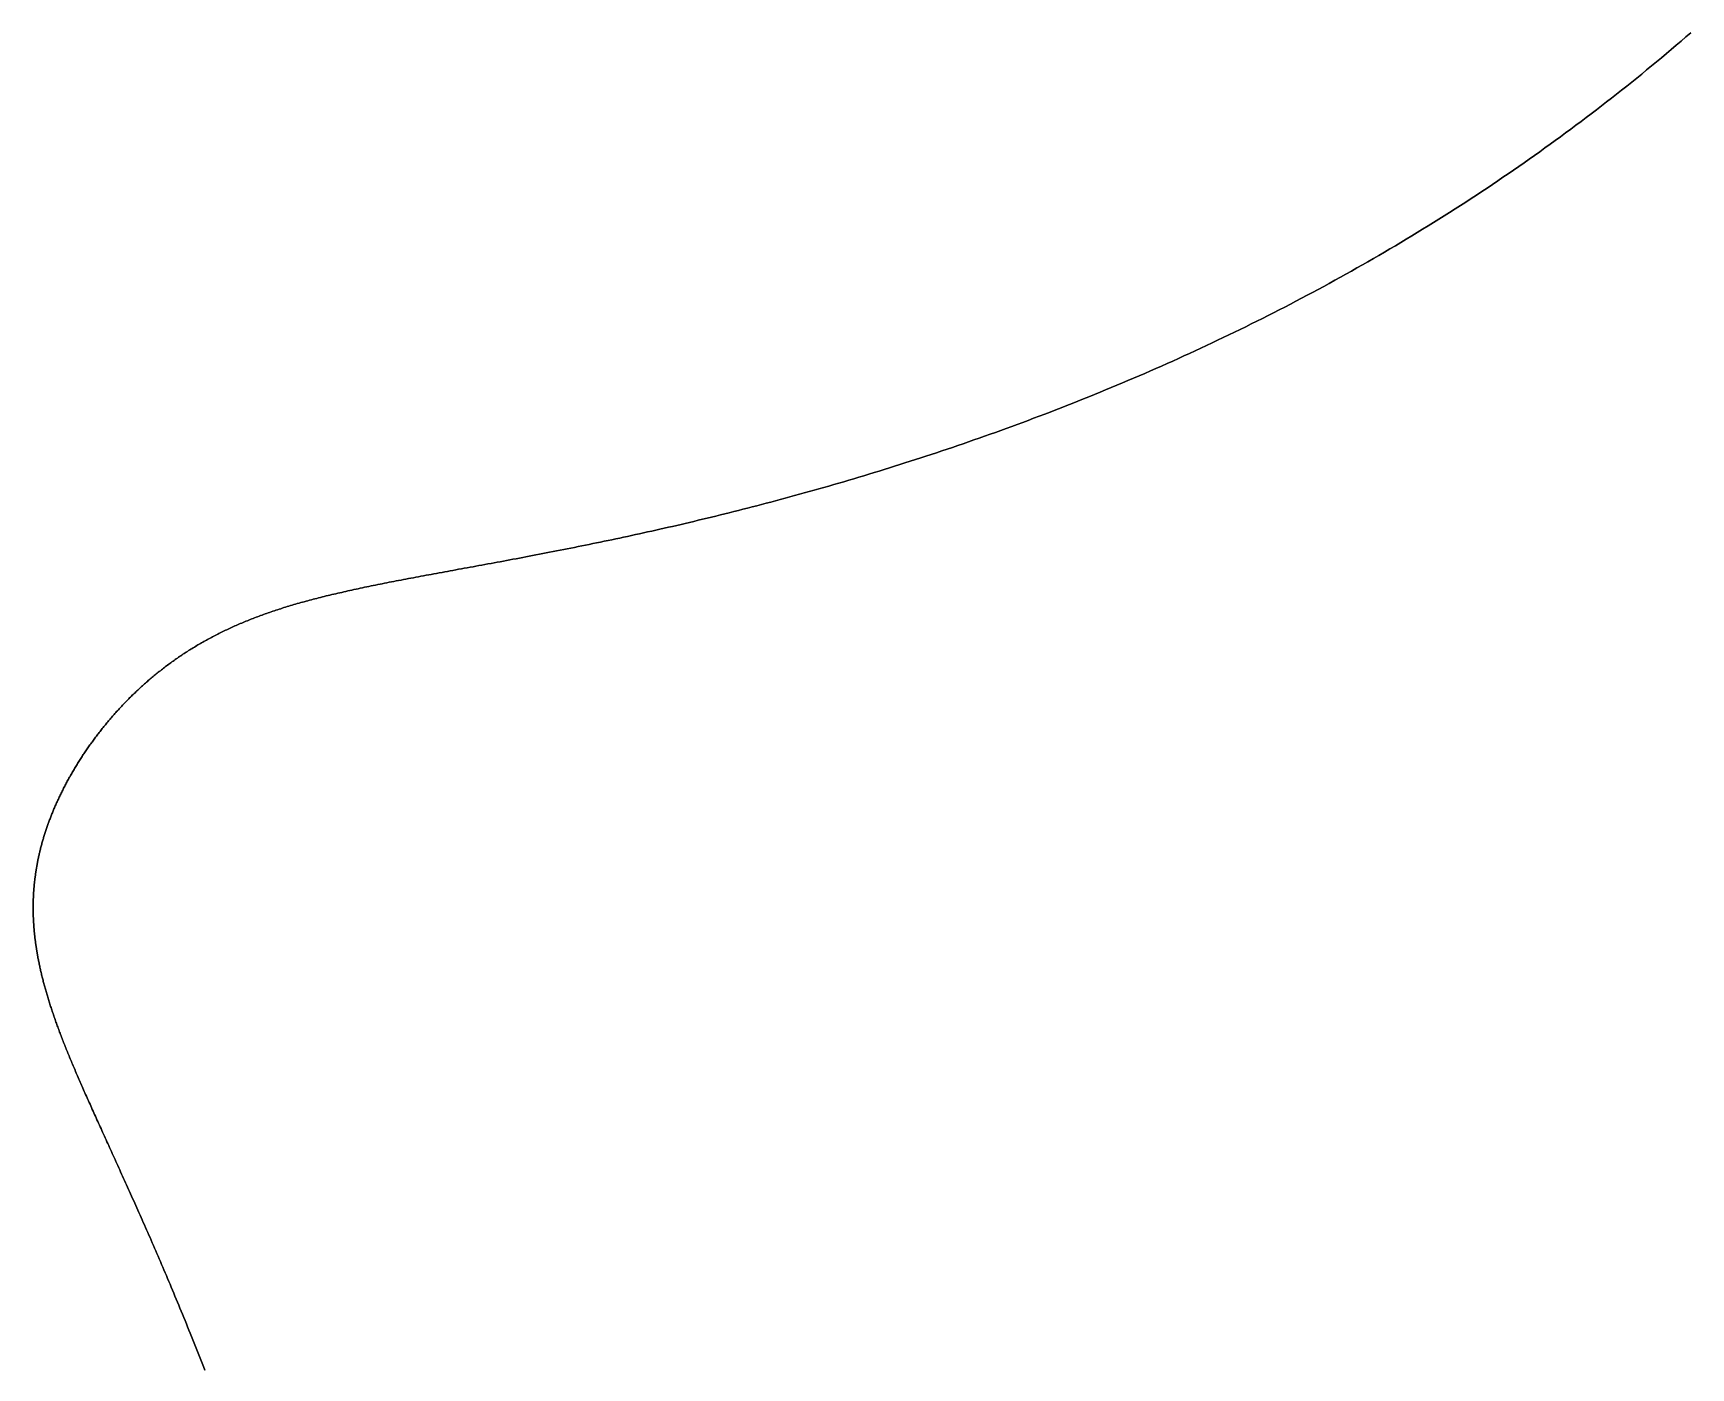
# Model space of a CAD drawing. Header units: inches. Extents: x 130170 to 284068, y 377793 to 804530.
# Drawn here: x 258104.5 to 258166.5, y 736769.1 to 736819 of the extents above; entities that cross this region are included whole.
import ezdxf

# ---------------------------------------------------------------- set-up
doc = ezdxf.new("R2010")
doc.units = ezdxf.units.IN
doc.header["$MEASUREMENT"] = 0
doc.layers.add('muni_il', color=7, linetype='Continuous')

msp = doc.modelspace()

# ---------------------------------------------------------------- linework, layer by layer
at = {"layer": 'muni_il'}
for points in [[(258110.919, 736768.989), (258110.869, 736769.118), (258110.819, 736769.246), (258110.77, 736769.373), (258110.72, 736769.499), (258110.67, 736769.625), (258110.621, 736769.75), (258110.572, 736769.874), (258110.523, 736769.997), (258110.474, 736770.12), (258110.425, 736770.242), (258110.376, 736770.363), (258110.328, 736770.483), (258110.28, 736770.602), (258110.231, 736770.721), (258110.183, 736770.839), (258110.136, 736770.956), (258110.088, 736771.073), (258110.041, 736771.188), (258109.993, 736771.303), (258109.946, 736771.418), (258109.899, 736771.531), (258109.852, 736771.644), (258109.806, 736771.756), (258109.759, 736771.867), (258109.713, 736771.977), (258109.667, 736772.087), (258109.621, 736772.196), (258109.575, 736772.304), (258109.53, 736772.412), (258109.485, 736772.519), (258109.44, 736772.625), (258109.395, 736772.73), (258109.35, 736772.835), (258109.305, 736772.939), (258109.261, 736773.042), (258109.217, 736773.144), (258109.173, 736773.246), (258109.129, 736773.347), (258109.086, 736773.448), (258109.043, 736773.547), (258109, 736773.647), (258108.957, 736773.745), (258108.914, 736773.843), (258108.872, 736773.94), (258108.83, 736774.036), (258108.788, 736774.131), (258108.746, 736774.226), (258108.704, 736774.321), (258108.663, 736774.414), (258108.622, 736774.507), (258108.581, 736774.6), (258108.541, 736774.691), (258108.5, 736774.782), (258108.46, 736774.873), (258108.42, 736774.962), (258108.38, 736775.052), (258108.341, 736775.14), (258108.301, 736775.228), (258108.262, 736775.315), (258108.223, 736775.402), (258108.185, 736775.488), (258108.146, 736775.573), (258108.108, 736775.658), (258108.07, 736775.742), (258108.033, 736775.826), (258107.995, 736775.909), (258107.958, 736775.991), (258107.921, 736776.073), (258107.884, 736776.154), (258107.848, 736776.235), (258107.811, 736776.315), (258107.775, 736776.395), (258107.739, 736776.474), (258107.704, 736776.552), (258107.668, 736776.63), (258107.633, 736776.707), (258107.598, 736776.784), (258107.564, 736776.86), (258107.529, 736776.936), (258107.495, 736777.011), (258107.461, 736777.086), (258107.427, 736777.16), (258107.394, 736777.234), (258107.36, 736777.307), (258107.327, 736777.379), (258107.294, 736777.451), (258107.262, 736777.523), (258107.229, 736777.594), (258107.197, 736777.665), (258107.165, 736777.735), (258107.133, 736777.805), (258107.102, 736777.874), (258107.071, 736777.943), (258107.04, 736778.011), (258107.009, 736778.079), (258106.978, 736778.146), (258106.948, 736778.213), (258106.918, 736778.28), (258106.888, 736778.346), (258106.858, 736778.411), (258106.829, 736778.477), (258106.8, 736778.541), (258106.77, 736778.606), (258106.742, 736778.67), (258106.713, 736778.733), (258106.685, 736778.796), (258106.657, 736778.859), (258106.629, 736778.921), (258106.601, 736778.983), (258106.573, 736779.045), (258106.546, 736779.106), (258106.519, 736779.167), (258106.492, 736779.227), (258106.466, 736779.287), (258106.439, 736779.346), (258106.413, 736779.406), (258106.387, 736779.465), (258106.361, 736779.523), (258106.336, 736779.582), (258106.31, 736779.639), (258106.285, 736779.697), (258106.26, 736779.754), (258106.236, 736779.811), (258106.211, 736779.867), (258106.187, 736779.924), (258106.163, 736779.98), (258106.139, 736780.035), (258106.115, 736780.09), (258106.092, 736780.145), (258106.068, 736780.2), (258106.045, 736780.254), (258106.022, 736780.308), (258106, 736780.362), (258105.977, 736780.416), (258105.955, 736780.469), (258105.933, 736780.522), (258105.911, 736780.574), (258105.889, 736780.627), (258105.868, 736780.679), (258105.846, 736780.731), (258105.825, 736780.782), (258105.804, 736780.833), (258105.783, 736780.885), (258105.763, 736780.935), (258105.742, 736780.986), (258105.722, 736781.036), (258105.702, 736781.086), (258105.682, 736781.136), (258105.663, 736781.186), (258105.643, 736781.235), (258105.624, 736781.284), (258105.605, 736781.333), (258105.586, 736781.382), (258105.567, 736781.43), (258105.549, 736781.479), (258105.531, 736781.527), (258105.512, 736781.575), (258105.494, 736781.622), (258105.477, 736781.67), (258105.459, 736781.717), (258105.442, 736781.764), (258105.424, 736781.811), (258105.407, 736781.857), (258105.39, 736781.904), (258105.374, 736781.95), (258105.357, 736781.996), (258105.341, 736782.042), (258105.324, 736782.088), (258105.308, 736782.134), (258105.293, 736782.179), (258105.277, 736782.224), (258105.261, 736782.269), (258105.246, 736782.314), (258105.231, 736782.359), (258105.216, 736782.404), (258105.201, 736782.448), (258105.186, 736782.492), (258105.172, 736782.536), (258105.157, 736782.58), (258105.143, 736782.624), (258105.129, 736782.668), (258105.115, 736782.712), (258105.102, 736782.755), (258105.088, 736782.798), (258105.075, 736782.841), (258105.061, 736782.884), (258105.048, 736782.927), (258105.036, 736782.97), (258105.023, 736783.013), (258105.01, 736783.055), (258104.998, 736783.098), (258104.986, 736783.14), (258104.974, 736783.182), (258104.962, 736783.224), (258104.95, 736783.266), (258104.938, 736783.308), (258104.927, 736783.35), (258104.916, 736783.391), (258104.904, 736783.433), (258104.894, 736783.474), (258104.883, 736783.515), (258104.872, 736783.557), (258104.861, 736783.598), (258104.851, 736783.639), (258104.841, 736783.679), (258104.831, 736783.72), (258104.821, 736783.761), (258104.811, 736783.802), (258104.802, 736783.842), (258104.792, 736783.882), (258104.783, 736783.923), (258104.774, 736783.963), (258104.765, 736784.003), (258104.756, 736784.043), (258104.748, 736784.083), (258104.739, 736784.123), (258104.731, 736784.163), (258104.723, 736784.203), (258104.714, 736784.242), (258104.707, 736784.282), (258104.699, 736784.321), (258104.691, 736784.361), (258104.684, 736784.4), (258104.677, 736784.44), (258104.669, 736784.479), (258104.663, 736784.518), (258104.656, 736784.557), (258104.649, 736784.596), (258104.643, 736784.635), (258104.636, 736784.674), (258104.63, 736784.713), (258104.624, 736784.752), (258104.618, 736784.79), (258104.612, 736784.829), (258104.606, 736784.868), (258104.601, 736784.906), (258104.596, 736784.945), (258104.591, 736784.983), (258104.585, 736785.022), (258104.581, 736785.06), (258104.576, 736785.098), (258104.571, 736785.136), (258104.567, 736785.174), (258104.563, 736785.213), (258104.558, 736785.251), (258104.554, 736785.289), (258104.551, 736785.327), (258104.547, 736785.365), (258104.543, 736785.403), (258104.54, 736785.44), (258104.537, 736785.478), (258104.534, 736785.516), (258104.531, 736785.554), (258104.528, 736785.591), (258104.525, 736785.629), (258104.523, 736785.667), (258104.52, 736785.704), (258104.518, 736785.742), (258104.516, 736785.779), (258104.514, 736785.816), (258104.513, 736785.854), (258104.511, 736785.891), (258104.51, 736785.929), (258104.508, 736785.966), (258104.507, 736786.003), (258104.506, 736786.04), (258104.505, 736786.078), (258104.505, 736786.115), (258104.504, 736786.152), (258104.504, 736786.189), (258104.503, 736786.226), (258104.503, 736786.263), (258104.503, 736786.3), (258104.504, 736786.337), (258104.504, 736786.374), (258104.504, 736786.411), (258104.505, 736786.448), (258104.506, 736786.485), (258104.507, 736786.522), (258104.508, 736786.559), (258104.509, 736786.596), (258104.511, 736786.632), (258104.512, 736786.669), (258104.514, 736786.706), (258104.516, 736786.743), (258104.518, 736786.779), (258104.52, 736786.816), (258104.522, 736786.853), (258104.525, 736786.89), (258104.527, 736786.926), (258104.53, 736786.963), (258104.533, 736787), (258104.536, 736787.036), (258104.539, 736787.073), (258104.543, 736787.109), (258104.546, 736787.146), (258104.55, 736787.183), (258104.554, 736787.219), (258104.558, 736787.256), (258104.562, 736787.292), (258104.566, 736787.329), (258104.571, 736787.365), (258104.575, 736787.402), (258104.58, 736787.438), (258104.585, 736787.475), (258104.59, 736787.511), (258104.595, 736787.548), (258104.6, 736787.584), (258104.606, 736787.621), (258104.612, 736787.657), (258104.617, 736787.694), (258104.623, 736787.73), (258104.629, 736787.767), (258104.636, 736787.803), (258104.642, 736787.84), (258104.649, 736787.876), (258104.656, 736787.913), (258104.662, 736787.949), (258104.669, 736787.986), (258104.677, 736788.022), (258104.684, 736788.058), (258104.691, 736788.095), (258104.699, 736788.131), (258104.707, 736788.168), (258104.715, 736788.204), (258104.723, 736788.241), (258104.731, 736788.277), (258104.74, 736788.314), (258104.749, 736788.35), (258104.757, 736788.386), (258104.766, 736788.423), (258104.775, 736788.459), (258104.784, 736788.496), (258104.794, 736788.533), (258104.803, 736788.569), (258104.813, 736788.605), (258104.823, 736788.642), (258104.833, 736788.679), (258104.843, 736788.715), (258104.853, 736788.752), (258104.864, 736788.788), (258104.874, 736788.825), (258104.885, 736788.861), (258104.896, 736788.898), (258104.907, 736788.934), (258104.919, 736788.971), (258104.93, 736789.008), (258104.942, 736789.044), (258104.953, 736789.081), (258104.965, 736789.117), (258104.977, 736789.154), (258104.989, 736789.19), (258105.002, 736789.227), (258105.014, 736789.264), (258105.027, 736789.3), (258105.04, 736789.337), (258105.053, 736789.374), (258105.066, 736789.411), (258105.079, 736789.447), (258105.093, 736789.484), (258105.106, 736789.521), (258105.12, 736789.557), (258105.134, 736789.594), (258105.148, 736789.631), (258105.162, 736789.668), (258105.176, 736789.704), (258105.191, 736789.741), (258105.206, 736789.778), (258105.221, 736789.815), (258105.236, 736789.851), (258105.251, 736789.888), (258105.266, 736789.925), (258105.282, 736789.962), (258105.297, 736789.999), (258105.313, 736790.035), (258105.329, 736790.072), (258105.345, 736790.109), (258105.362, 736790.146), (258105.378, 736790.183), (258105.395, 736790.22), (258105.412, 736790.257), (258105.429, 736790.293), (258105.446, 736790.33), (258105.463, 736790.367), (258105.48, 736790.404), (258105.498, 736790.441), (258105.515, 736790.478), (258105.533, 736790.515), (258105.551, 736790.552), (258105.57, 736790.589), (258105.588, 736790.626), (258105.607, 736790.663), (258105.625, 736790.699), (258105.644, 736790.736), (258105.663, 736790.773), (258105.682, 736790.81), (258105.701, 736790.847), (258105.721, 736790.884), (258105.741, 736790.921), (258105.76, 736790.958), (258105.78, 736790.995), (258105.8, 736791.032), (258105.821, 736791.069), (258105.841, 736791.106), (258105.861, 736791.143), (258105.882, 736791.179), (258105.903, 736791.216), (258105.924, 736791.253), (258105.945, 736791.29), (258105.967, 736791.327), (258105.988, 736791.364), (258106.01, 736791.401), (258106.032, 736791.438), (258106.054, 736791.474), (258106.076, 736791.511), (258106.098, 736791.548), (258106.121, 736791.585), (258106.143, 736791.622), (258106.166, 736791.658), (258106.189, 736791.695), (258106.212, 736791.732), (258106.235, 736791.769), (258106.259, 736791.805), (258106.282, 736791.842), (258106.306, 736791.879), (258106.33, 736791.915), (258106.354, 736791.952), (258106.378, 736791.989), (258106.402, 736792.025), (258106.427, 736792.062), (258106.451, 736792.098), (258106.476, 736792.135), (258106.501, 736792.171), (258106.526, 736792.208), (258106.552, 736792.244), (258106.577, 736792.281), (258106.602, 736792.317), (258106.628, 736792.353), (258106.654, 736792.39), (258106.68, 736792.426), (258106.706, 736792.462), (258106.733, 736792.498), (258106.759, 736792.535), (258106.786, 736792.571), (258106.813, 736792.607), (258106.84, 736792.643), (258106.867, 736792.679), (258106.894, 736792.715), (258106.921, 736792.751), (258106.949, 736792.786), (258106.977, 736792.822), (258107.004, 736792.858), (258107.033, 736792.894), (258107.061, 736792.93), (258107.089, 736792.965), (258107.118, 736793.001), (258107.146, 736793.036), (258107.175, 736793.072), (258107.204, 736793.107), (258107.233, 736793.143), (258107.262, 736793.178), (258107.292, 736793.213), (258107.321, 736793.249), (258107.351, 736793.284), (258107.381, 736793.319), (258107.411, 736793.354), (258107.441, 736793.389), (258107.471, 736793.424), (258107.502, 736793.459), (258107.532, 736793.493), (258107.563, 736793.528), (258107.594, 736793.563), (258107.625, 736793.598), (258107.657, 736793.632), (258107.688, 736793.666), (258107.719, 736793.701), (258107.751, 736793.735), (258107.783, 736793.769), (258107.815, 736793.804), (258107.847, 736793.838), (258107.879, 736793.872), (258107.912, 736793.906), (258107.944, 736793.939), (258107.977, 736793.973), (258108.01, 736794.007), (258108.043, 736794.041), (258108.076, 736794.074), (258108.11, 736794.107), (258108.143, 736794.141), (258108.177, 736794.174), (258108.211, 736794.207), (258108.245, 736794.24), (258108.279, 736794.273), (258108.313, 736794.306), (258108.347, 736794.339), (258108.382, 736794.372), (258108.417, 736794.405), (258108.452, 736794.437), (258108.487, 736794.47), (258108.522, 736794.502), (258108.557, 736794.534), (258108.593, 736794.567), (258108.628, 736794.599), (258108.664, 736794.631), (258108.7, 736794.662), (258108.736, 736794.694), (258108.773, 736794.726), (258108.809, 736794.758), (258108.846, 736794.789), (258108.882, 736794.821), (258108.919, 736794.852), (258108.956, 736794.883), (258108.994, 736794.914), (258109.031, 736794.945), (258109.069, 736794.976), (258109.106, 736795.007), (258109.144, 736795.037), (258109.182, 736795.068), (258109.22, 736795.098), (258109.259, 736795.128), (258109.297, 736795.159), (258109.336, 736795.189), (258109.375, 736795.219), (258109.414, 736795.249), (258109.453, 736795.279), (258109.492, 736795.308), (258109.532, 736795.338), (258109.571, 736795.367), (258109.611, 736795.396), (258109.651, 736795.426), (258109.691, 736795.455), (258109.732, 736795.484), (258109.772, 736795.512), (258109.813, 736795.541), (258109.854, 736795.57), (258109.895, 736795.598), (258109.936, 736795.627), (258109.978, 736795.655), (258110.019, 736795.683), (258110.061, 736795.711), (258110.103, 736795.739), (258110.145, 736795.766), (258110.187, 736795.794), (258110.23, 736795.822), (258110.272, 736795.849), (258110.315, 736795.876), (258110.358, 736795.903), (258110.401, 736795.93), (258110.445, 736795.957), (258110.488, 736795.984), (258110.532, 736796.011), (258110.576, 736796.037), (258110.62, 736796.064), (258110.665, 736796.09), (258110.709, 736796.116), (258110.754, 736796.142), (258110.799, 736796.168), (258110.844, 736796.194), (258110.889, 736796.219), (258110.935, 736796.245), (258110.981, 736796.27), (258111.027, 736796.295), (258111.073, 736796.321), (258111.119, 736796.346), (258111.166, 736796.371), (258111.213, 736796.395), (258111.26, 736796.42), (258111.307, 736796.445), (258111.354, 736796.469), (258111.402, 736796.493), (258111.45, 736796.517), (258111.498, 736796.541), (258111.547, 736796.565), (258111.595, 736796.589), (258111.644, 736796.613), (258111.693, 736796.636), (258111.742, 736796.66), (258111.792, 736796.683), (258111.842, 736796.706), (258111.892, 736796.729), (258111.942, 736796.752), (258111.993, 736796.775), (258112.043, 736796.798), (258112.094, 736796.82), (258112.146, 736796.843), (258112.197, 736796.865), (258112.249, 736796.887), (258112.301, 736796.909), (258112.354, 736796.931), (258112.406, 736796.953), (258112.459, 736796.975), (258112.513, 736796.996), (258112.566, 736797.018), (258112.62, 736797.039), (258112.674, 736797.061), (258112.728, 736797.082), (258112.783, 736797.103), (258112.838, 736797.124), (258112.893, 736797.145), (258112.948, 736797.165), (258113.004, 736797.186), (258113.06, 736797.207), (258113.117, 736797.227), (258113.173, 736797.247), (258113.23, 736797.267), (258113.288, 736797.288), (258113.345, 736797.307), (258113.404, 736797.327), (258113.462, 736797.347), (258113.521, 736797.367), (258113.58, 736797.386), (258113.639, 736797.406), (258113.699, 736797.425), (258113.759, 736797.445), (258113.819, 736797.464), (258113.88, 736797.483), (258113.941, 736797.502), (258114.003, 736797.521), (258114.065, 736797.54), (258114.127, 736797.559), (258114.19, 736797.577), (258114.252, 736797.596), (258114.316, 736797.614), (258114.38, 736797.633), (258114.444, 736797.651), (258114.508, 736797.67), (258114.573, 736797.688), (258114.639, 736797.706), (258114.705, 736797.724), (258114.771, 736797.742), (258114.837, 736797.76), (258114.905, 736797.778), (258114.972, 736797.796), (258115.04, 736797.813), (258115.108, 736797.831), (258115.177, 736797.849), (258115.246, 736797.866), (258115.316, 736797.884), (258115.386, 736797.901), (258115.457, 736797.919), (258115.528, 736797.936), (258115.599, 736797.953), (258115.672, 736797.971), (258115.744, 736797.988), (258115.817, 736798.005), (258115.89, 736798.022), (258115.964, 736798.039), (258116.039, 736798.056), (258116.114, 736798.073), (258116.189, 736798.091), (258116.266, 736798.108), (258116.342, 736798.125), (258116.419, 736798.141), (258116.497, 736798.158), (258116.575, 736798.175), (258116.654, 736798.192), (258116.733, 736798.209), (258116.813, 736798.226), (258116.893, 736798.243), (258116.974, 736798.26), (258117.055, 736798.277), (258117.137, 736798.294), (258117.22, 736798.311), (258117.303, 736798.328), (258117.387, 736798.345), (258117.471, 736798.362), (258117.556, 736798.379), (258117.642, 736798.396), (258117.728, 736798.413), (258117.815, 736798.43), (258117.902, 736798.447), (258117.99, 736798.464), (258118.079, 736798.481), (258118.168, 736798.499), (258118.258, 736798.516), (258118.349, 736798.533), (258118.44, 736798.55), (258118.532, 736798.568), (258118.624, 736798.585), (258118.718, 736798.603), (258118.812, 736798.621), (258118.906, 736798.638), (258119.002, 736798.656), (258119.098, 736798.674), (258119.194, 736798.692), (258119.292, 736798.71), (258119.39, 736798.728), (258119.488, 736798.747), (258119.588, 736798.765), (258119.688, 736798.783), (258119.789, 736798.802), (258119.891, 736798.82), (258119.993, 736798.839), (258120.096, 736798.858), (258120.2, 736798.877), (258120.305, 736798.896), (258120.41, 736798.916), (258120.516, 736798.935), (258120.623, 736798.955), (258120.731, 736798.974), (258120.839, 736798.994), (258120.948, 736799.014), (258121.059, 736799.034), (258121.169, 736799.055), (258121.281, 736799.075), (258121.393, 736799.096), (258121.507, 736799.117), (258121.621, 736799.138), (258121.735, 736799.159), (258121.851, 736799.18), (258121.967, 736799.202), (258122.085, 736799.224), (258122.203, 736799.246), (258122.321, 736799.268), (258122.441, 736799.29), (258122.562, 736799.313), (258122.683, 736799.336), (258122.805, 736799.359), (258122.928, 736799.382), (258123.052, 736799.406), (258123.177, 736799.429), (258123.303, 736799.453), (258123.429, 736799.478), (258123.556, 736799.502), (258123.685, 736799.527), (258123.814, 736799.552), (258123.944, 736799.577), (258124.074, 736799.603), (258124.206, 736799.629), (258124.339, 736799.655), (258124.472, 736799.682), (258124.606, 736799.708), (258124.741, 736799.735), (258124.877, 736799.763), (258125.014, 736799.79), (258125.152, 736799.818), (258125.291, 736799.847), (258125.43, 736799.875), (258125.571, 736799.904), (258125.712, 736799.933), (258125.854, 736799.963), (258125.997, 736799.993), (258126.142, 736800.023), (258126.286, 736800.054), (258126.432, 736800.085), (258126.579, 736800.116), (258126.726, 736800.148), (258126.875, 736800.18), (258127.024, 736800.212), (258127.174, 736800.245), (258127.326, 736800.279), (258127.478, 736800.312), (258127.63, 736800.346), (258127.784, 736800.381), (258127.939, 736800.415), (258128.094, 736800.451), (258128.251, 736800.486), (258128.408, 736800.522), (258128.566, 736800.559), (258128.725, 736800.596), (258128.885, 736800.633), (258129.046, 736800.671), (258129.207, 736800.709), (258129.37, 736800.748), (258129.533, 736800.787), (258129.697, 736800.826), (258129.862, 736800.867), (258130.028, 736800.907), (258130.195, 736800.948), (258130.362, 736800.989), (258130.531, 736801.031), (258130.7, 736801.074), (258130.87, 736801.117), (258131.041, 736801.16), (258131.213, 736801.204), (258131.385, 736801.248), (258131.558, 736801.293), (258131.732, 736801.338), (258131.907, 736801.384), (258132.083, 736801.431), (258132.259, 736801.478), (258132.437, 736801.525), (258132.615, 736801.573), (258132.793, 736801.622), (258132.973, 736801.67), (258133.153, 736801.72), (258133.334, 736801.77), (258133.516, 736801.821), (258133.698, 736801.872), (258133.882, 736801.924), (258134.066, 736801.976), (258134.25, 736802.029), (258134.436, 736802.082), (258134.622, 736802.136), (258134.808, 736802.191), (258134.996, 736802.246), (258135.184, 736802.302), (258135.373, 736802.358), (258135.562, 736802.415), (258135.752, 736802.473), (258135.943, 736802.531), (258136.134, 736802.589), (258136.326, 736802.649), (258136.518, 736802.708), (258136.712, 736802.769), (258136.905, 736802.83), (258137.099, 736802.892), (258137.294, 736802.954), (258137.49, 736803.017), (258137.686, 736803.08), (258137.882, 736803.144), (258138.079, 736803.209), (258138.277, 736803.275), (258138.475, 736803.341), (258138.673, 736803.407), (258138.872, 736803.474), (258139.072, 736803.542), (258139.272, 736803.611), (258139.472, 736803.68), (258139.673, 736803.75), (258139.875, 736803.82), (258140.076, 736803.891), (258140.279, 736803.963), (258140.481, 736804.035), (258140.684, 736804.108), (258140.887, 736804.182), (258141.091, 736804.256), (258141.295, 736804.331), (258141.5, 736804.407), (258141.704, 736804.483), (258141.909, 736804.56), (258142.115, 736804.638), (258142.321, 736804.716), (258142.527, 736804.795), (258142.733, 736804.875), (258142.939, 736804.955), (258143.146, 736805.036), (258143.353, 736805.117), (258143.56, 736805.2), (258143.768, 736805.283), (258143.976, 736805.366), (258144.184, 736805.45), (258144.392, 736805.535), (258144.6, 736805.621), (258144.809, 736805.707), (258145.017, 736805.794), (258145.226, 736805.882), (258145.435, 736805.97), (258145.644, 736806.059), (258145.853, 736806.149), (258146.062, 736806.239), (258146.272, 736806.33), (258146.481, 736806.422), (258146.691, 736806.514), (258146.9, 736806.608), (258147.11, 736806.701), (258147.32, 736806.796), (258147.529, 736806.891), (258147.739, 736806.987), (258147.949, 736807.083), (258148.159, 736807.181), (258148.368, 736807.278), (258148.578, 736807.377), (258148.788, 736807.476), (258148.997, 736807.576), (258149.207, 736807.677), (258149.417, 736807.778), (258149.626, 736807.88), (258149.836, 736807.983), (258150.045, 736808.086), (258150.254, 736808.19), (258150.463, 736808.295), (258150.673, 736808.4), (258150.882, 736808.506), (258151.09, 736808.613), (258151.299, 736808.72), (258151.508, 736808.828), (258151.716, 736808.937), (258151.924, 736809.046), (258152.132, 736809.157), (258152.34, 736809.267), (258152.548, 736809.379), (258152.755, 736809.491), (258152.963, 736809.604), (258153.17, 736809.717), (258153.377, 736809.832), (258153.584, 736809.947), (258153.79, 736810.062), (258153.996, 736810.178), (258154.202, 736810.295), (258154.408, 736810.413), (258154.614, 736810.531), (258154.819, 736810.65), (258155.024, 736810.769), (258155.228, 736810.89), (258155.433, 736811.011), (258155.637, 736811.132), (258155.841, 736811.254), (258156.044, 736811.377), (258156.248, 736811.501), (258156.451, 736811.625), (258156.653, 736811.75), (258156.856, 736811.876), (258157.058, 736812.002), (258157.259, 736812.129), (258157.461, 736812.256), (258157.662, 736812.384), (258157.863, 736812.513), (258158.063, 736812.643), (258158.263, 736812.773), (258158.462, 736812.904), (258158.662, 736813.035), (258158.861, 736813.167), (258159.059, 736813.3), (258159.258, 736813.433), (258159.455, 736813.568), (258159.653, 736813.702), (258159.85, 736813.838), (258160.046, 736813.974), (258160.243, 736814.11), (258160.439, 736814.248), (258160.634, 736814.385), (258160.829, 736814.524), (258161.024, 736814.663), (258161.218, 736814.803), (258161.412, 736814.943), (258161.605, 736815.085), (258161.798, 736815.226), (258161.991, 736815.369), (258162.183, 736815.512), (258162.375, 736815.655), (258162.566, 736815.799), (258162.757, 736815.944), (258162.948, 736816.09), (258163.138, 736816.236), (258163.327, 736816.383), (258163.516, 736816.53), (258163.705, 736816.678), (258163.893, 736816.827), (258164.081, 736816.976), (258164.268, 736817.126), (258164.455, 736817.276), (258164.641, 736817.427), (258164.827, 736817.579), (258165.013, 736817.731), (258165.198, 736817.884), (258165.382, 736818.038), (258165.566, 736818.192), (258165.75, 736818.346), (258165.933, 736818.502), (258166.116, 736818.658), (258166.298, 736818.814), (258166.48, 736818.971)], [(258166.48, 736818.971), (258166.298, 736818.814), (258166.116, 736818.658), (258165.933, 736818.502), (258165.75, 736818.346), (258165.566, 736818.192), (258165.382, 736818.038), (258165.198, 736817.884), (258165.013, 736817.731), (258164.827, 736817.579), (258164.641, 736817.427), (258164.455, 736817.276), (258164.268, 736817.126), (258164.081, 736816.976), (258163.893, 736816.827), (258163.705, 736816.678), (258163.516, 736816.53), (258163.327, 736816.383), (258163.138, 736816.236), (258162.948, 736816.09), (258162.757, 736815.944), (258162.566, 736815.799), (258162.375, 736815.655), (258162.183, 736815.512), (258161.991, 736815.369), (258161.798, 736815.226), (258161.605, 736815.085), (258161.412, 736814.943), (258161.218, 736814.803), (258161.024, 736814.663), (258160.829, 736814.524), (258160.634, 736814.385), (258160.439, 736814.248), (258160.243, 736814.11), (258160.046, 736813.974), (258159.85, 736813.838), (258159.653, 736813.702), (258159.455, 736813.568), (258159.258, 736813.433), (258159.059, 736813.3), (258158.861, 736813.167), (258158.662, 736813.035), (258158.462, 736812.904), (258158.263, 736812.773), (258158.063, 736812.643), (258157.863, 736812.513), (258157.662, 736812.384), (258157.461, 736812.256), (258157.259, 736812.129), (258157.058, 736812.002), (258156.856, 736811.876), (258156.653, 736811.75), (258156.451, 736811.625), (258156.248, 736811.501), (258156.044, 736811.377), (258155.841, 736811.254), (258155.637, 736811.132), (258155.433, 736811.011), (258155.228, 736810.89), (258155.024, 736810.769), (258154.819, 736810.65), (258154.614, 736810.531), (258154.408, 736810.413), (258154.202, 736810.295), (258153.996, 736810.178), (258153.79, 736810.062), (258153.584, 736809.947), (258153.377, 736809.832), (258153.17, 736809.717), (258152.963, 736809.604), (258152.755, 736809.491), (258152.548, 736809.379), (258152.34, 736809.267), (258152.132, 736809.157), (258151.924, 736809.046), (258151.716, 736808.937), (258151.508, 736808.828), (258151.299, 736808.72), (258151.09, 736808.613), (258150.882, 736808.506), (258150.673, 736808.4), (258150.463, 736808.295), (258150.254, 736808.19), (258150.045, 736808.086), (258149.836, 736807.983), (258149.626, 736807.88), (258149.417, 736807.778), (258149.207, 736807.677), (258148.997, 736807.576), (258148.788, 736807.476), (258148.578, 736807.377), (258148.368, 736807.278), (258148.159, 736807.181), (258147.949, 736807.083), (258147.739, 736806.987), (258147.529, 736806.891), (258147.32, 736806.796), (258147.11, 736806.701), (258146.9, 736806.608), (258146.691, 736806.514), (258146.481, 736806.422), (258146.272, 736806.33), (258146.062, 736806.239), (258145.853, 736806.149), (258145.644, 736806.059), (258145.435, 736805.97), (258145.226, 736805.882), (258145.017, 736805.794), (258144.809, 736805.707), (258144.6, 736805.621), (258144.392, 736805.535), (258144.184, 736805.45), (258143.976, 736805.366), (258143.768, 736805.283), (258143.56, 736805.2), (258143.353, 736805.117), (258143.146, 736805.036), (258142.939, 736804.955), (258142.733, 736804.875), (258142.527, 736804.795), (258142.321, 736804.716), (258142.115, 736804.638), (258141.909, 736804.56), (258141.704, 736804.483), (258141.5, 736804.407), (258141.295, 736804.331), (258141.091, 736804.256), (258140.887, 736804.182), (258140.684, 736804.108), (258140.481, 736804.035), (258140.279, 736803.963), (258140.076, 736803.891), (258139.875, 736803.82), (258139.673, 736803.75), (258139.472, 736803.68), (258139.272, 736803.611), (258139.072, 736803.542), (258138.872, 736803.474), (258138.673, 736803.407), (258138.475, 736803.341), (258138.277, 736803.275), (258138.079, 736803.209), (258137.882, 736803.144), (258137.686, 736803.08), (258137.49, 736803.017), (258137.294, 736802.954), (258137.099, 736802.892), (258136.905, 736802.83), (258136.712, 736802.769), (258136.518, 736802.708), (258136.326, 736802.649), (258136.134, 736802.589), (258135.943, 736802.531), (258135.752, 736802.473), (258135.562, 736802.415), (258135.373, 736802.358), (258135.184, 736802.302), (258134.996, 736802.246), (258134.808, 736802.191), (258134.622, 736802.136), (258134.436, 736802.082), (258134.25, 736802.029), (258134.066, 736801.976), (258133.882, 736801.924), (258133.698, 736801.872), (258133.516, 736801.821), (258133.334, 736801.77), (258133.153, 736801.72), (258132.973, 736801.67), (258132.793, 736801.622), (258132.615, 736801.573), (258132.437, 736801.525), (258132.259, 736801.478), (258132.083, 736801.431), (258131.907, 736801.384), (258131.732, 736801.338), (258131.558, 736801.293), (258131.385, 736801.248), (258131.213, 736801.204), (258131.041, 736801.16), (258130.87, 736801.117), (258130.7, 736801.074), (258130.531, 736801.031), (258130.362, 736800.989), (258130.195, 736800.948), (258130.028, 736800.907), (258129.862, 736800.867), (258129.697, 736800.826), (258129.533, 736800.787), (258129.37, 736800.748), (258129.207, 736800.709), (258129.046, 736800.671), (258128.885, 736800.633), (258128.725, 736800.596), (258128.566, 736800.559), (258128.408, 736800.522), (258128.251, 736800.486), (258128.094, 736800.451), (258127.939, 736800.415), (258127.784, 736800.381), (258127.63, 736800.346), (258127.478, 736800.312), (258127.326, 736800.279), (258127.174, 736800.245), (258127.024, 736800.212), (258126.875, 736800.18), (258126.726, 736800.148), (258126.579, 736800.116), (258126.432, 736800.085), (258126.286, 736800.054), (258126.142, 736800.023), (258125.997, 736799.993), (258125.854, 736799.963), (258125.712, 736799.933), (258125.571, 736799.904), (258125.43, 736799.875), (258125.291, 736799.847), (258125.152, 736799.818), (258125.014, 736799.79), (258124.877, 736799.763), (258124.741, 736799.735), (258124.606, 736799.708), (258124.472, 736799.682), (258124.339, 736799.655), (258124.206, 736799.629), (258124.074, 736799.603), (258123.944, 736799.577), (258123.814, 736799.552), (258123.685, 736799.527), (258123.556, 736799.502), (258123.429, 736799.478), (258123.303, 736799.453), (258123.177, 736799.429), (258123.052, 736799.406), (258122.928, 736799.382), (258122.805, 736799.359), (258122.683, 736799.336), (258122.562, 736799.313), (258122.441, 736799.29), (258122.321, 736799.268), (258122.203, 736799.246), (258122.085, 736799.224), (258121.967, 736799.202), (258121.851, 736799.18), (258121.735, 736799.159), (258121.621, 736799.138), (258121.507, 736799.117), (258121.393, 736799.096), (258121.281, 736799.075), (258121.169, 736799.055), (258121.059, 736799.034), (258120.948, 736799.014), (258120.839, 736798.994), (258120.731, 736798.974), (258120.623, 736798.955), (258120.516, 736798.935), (258120.41, 736798.916), (258120.305, 736798.896), (258120.2, 736798.877), (258120.096, 736798.858), (258119.993, 736798.839), (258119.891, 736798.82), (258119.789, 736798.802), (258119.688, 736798.783), (258119.588, 736798.765), (258119.488, 736798.747), (258119.39, 736798.728), (258119.292, 736798.71), (258119.194, 736798.692), (258119.098, 736798.674), (258119.002, 736798.656), (258118.906, 736798.638), (258118.812, 736798.621), (258118.718, 736798.603), (258118.624, 736798.585), (258118.532, 736798.568), (258118.44, 736798.55), (258118.349, 736798.533), (258118.258, 736798.516), (258118.168, 736798.499), (258118.079, 736798.481), (258117.99, 736798.464), (258117.902, 736798.447), (258117.815, 736798.43), (258117.728, 736798.413), (258117.642, 736798.396), (258117.556, 736798.379), (258117.471, 736798.362), (258117.387, 736798.345), (258117.303, 736798.328), (258117.22, 736798.311), (258117.137, 736798.294), (258117.055, 736798.277), (258116.974, 736798.26), (258116.893, 736798.243), (258116.813, 736798.226), (258116.733, 736798.209), (258116.654, 736798.192), (258116.575, 736798.175), (258116.497, 736798.158), (258116.419, 736798.141), (258116.342, 736798.125), (258116.266, 736798.108), (258116.189, 736798.091), (258116.114, 736798.073), (258116.039, 736798.056), (258115.964, 736798.039), (258115.89, 736798.022), (258115.817, 736798.005), (258115.744, 736797.988), (258115.672, 736797.971), (258115.599, 736797.953), (258115.528, 736797.936), (258115.457, 736797.919), (258115.386, 736797.901), (258115.316, 736797.884), (258115.246, 736797.866), (258115.177, 736797.849), (258115.108, 736797.831), (258115.04, 736797.813), (258114.972, 736797.796), (258114.905, 736797.778), (258114.837, 736797.76), (258114.771, 736797.742), (258114.705, 736797.724), (258114.639, 736797.706), (258114.573, 736797.688), (258114.508, 736797.67), (258114.444, 736797.651), (258114.38, 736797.633), (258114.316, 736797.614), (258114.252, 736797.596), (258114.19, 736797.577), (258114.127, 736797.559), (258114.065, 736797.54), (258114.003, 736797.521), (258113.941, 736797.502), (258113.88, 736797.483), (258113.819, 736797.464), (258113.759, 736797.445), (258113.699, 736797.425), (258113.639, 736797.406), (258113.58, 736797.386), (258113.521, 736797.367), (258113.462, 736797.347), (258113.404, 736797.327), (258113.345, 736797.307), (258113.288, 736797.288), (258113.23, 736797.267), (258113.173, 736797.247), (258113.117, 736797.227), (258113.06, 736797.207), (258113.004, 736797.186), (258112.948, 736797.165), (258112.893, 736797.145), (258112.838, 736797.124), (258112.783, 736797.103), (258112.728, 736797.082), (258112.674, 736797.061), (258112.62, 736797.039), (258112.566, 736797.018), (258112.513, 736796.996), (258112.459, 736796.975), (258112.406, 736796.953), (258112.354, 736796.931), (258112.301, 736796.909), (258112.249, 736796.887), (258112.197, 736796.865), (258112.146, 736796.843), (258112.094, 736796.82), (258112.043, 736796.798), (258111.993, 736796.775), (258111.942, 736796.752), (258111.892, 736796.729), (258111.842, 736796.706), (258111.792, 736796.683), (258111.742, 736796.66), (258111.693, 736796.636), (258111.644, 736796.613), (258111.595, 736796.589), (258111.547, 736796.565), (258111.498, 736796.541), (258111.45, 736796.517), (258111.402, 736796.493), (258111.354, 736796.469), (258111.307, 736796.445), (258111.26, 736796.42), (258111.213, 736796.395), (258111.166, 736796.371), (258111.119, 736796.346), (258111.073, 736796.321), (258111.027, 736796.295), (258110.981, 736796.27), (258110.935, 736796.245), (258110.889, 736796.219), (258110.844, 736796.194), (258110.799, 736796.168), (258110.754, 736796.142), (258110.709, 736796.116), (258110.665, 736796.09), (258110.62, 736796.064), (258110.576, 736796.037), (258110.532, 736796.011), (258110.488, 736795.984), (258110.445, 736795.957), (258110.401, 736795.93), (258110.358, 736795.903), (258110.315, 736795.876), (258110.272, 736795.849), (258110.23, 736795.822), (258110.187, 736795.794), (258110.145, 736795.766), (258110.103, 736795.739), (258110.061, 736795.711), (258110.019, 736795.683), (258109.978, 736795.655), (258109.936, 736795.627), (258109.895, 736795.598), (258109.854, 736795.57), (258109.813, 736795.541), (258109.772, 736795.512), (258109.732, 736795.484), (258109.691, 736795.455), (258109.651, 736795.426), (258109.611, 736795.396), (258109.571, 736795.367), (258109.532, 736795.338), (258109.492, 736795.308), (258109.453, 736795.279), (258109.414, 736795.249), (258109.375, 736795.219), (258109.336, 736795.189), (258109.297, 736795.159), (258109.259, 736795.128), (258109.22, 736795.098), (258109.182, 736795.068), (258109.144, 736795.037), (258109.106, 736795.007), (258109.069, 736794.976), (258109.031, 736794.945), (258108.994, 736794.914), (258108.956, 736794.883), (258108.919, 736794.852), (258108.882, 736794.821), (258108.846, 736794.789), (258108.809, 736794.758), (258108.773, 736794.726), (258108.736, 736794.694), (258108.7, 736794.662), (258108.664, 736794.631), (258108.628, 736794.599), (258108.593, 736794.567), (258108.557, 736794.534), (258108.522, 736794.502), (258108.487, 736794.47), (258108.452, 736794.437), (258108.417, 736794.405), (258108.382, 736794.372), (258108.347, 736794.339), (258108.313, 736794.306), (258108.279, 736794.273), (258108.245, 736794.24), (258108.211, 736794.207), (258108.177, 736794.174), (258108.143, 736794.141), (258108.11, 736794.107), (258108.076, 736794.074), (258108.043, 736794.041), (258108.01, 736794.007), (258107.977, 736793.973), (258107.944, 736793.939), (258107.912, 736793.906), (258107.879, 736793.872), (258107.847, 736793.838), (258107.815, 736793.804), (258107.783, 736793.769), (258107.751, 736793.735), (258107.719, 736793.701), (258107.688, 736793.666), (258107.657, 736793.632), (258107.625, 736793.598), (258107.594, 736793.563), (258107.563, 736793.528), (258107.532, 736793.493), (258107.502, 736793.459), (258107.471, 736793.424), (258107.441, 736793.389), (258107.411, 736793.354), (258107.381, 736793.319), (258107.351, 736793.284), (258107.321, 736793.249), (258107.292, 736793.213), (258107.262, 736793.178), (258107.233, 736793.143), (258107.204, 736793.107), (258107.175, 736793.072), (258107.146, 736793.036), (258107.118, 736793.001), (258107.089, 736792.965), (258107.061, 736792.93), (258107.033, 736792.894), (258107.004, 736792.858), (258106.977, 736792.822), (258106.949, 736792.786), (258106.921, 736792.751), (258106.894, 736792.715), (258106.867, 736792.679), (258106.84, 736792.643), (258106.813, 736792.607), (258106.786, 736792.571), (258106.759, 736792.535), (258106.733, 736792.498), (258106.706, 736792.462), (258106.68, 736792.426), (258106.654, 736792.39), (258106.628, 736792.353), (258106.602, 736792.317), (258106.577, 736792.281), (258106.552, 736792.244), (258106.526, 736792.208), (258106.501, 736792.171), (258106.476, 736792.135), (258106.451, 736792.098), (258106.427, 736792.062), (258106.402, 736792.025), (258106.378, 736791.989), (258106.354, 736791.952), (258106.33, 736791.915), (258106.306, 736791.879), (258106.282, 736791.842), (258106.259, 736791.805), (258106.235, 736791.769), (258106.212, 736791.732), (258106.189, 736791.695), (258106.166, 736791.658), (258106.143, 736791.622), (258106.121, 736791.585), (258106.098, 736791.548), (258106.076, 736791.511), (258106.054, 736791.474), (258106.032, 736791.438), (258106.01, 736791.401), (258105.988, 736791.364), (258105.967, 736791.327), (258105.945, 736791.29), (258105.924, 736791.253), (258105.903, 736791.216), (258105.882, 736791.179), (258105.861, 736791.143), (258105.841, 736791.106), (258105.821, 736791.069), (258105.8, 736791.032), (258105.78, 736790.995), (258105.76, 736790.958), (258105.741, 736790.921), (258105.721, 736790.884), (258105.701, 736790.847), (258105.682, 736790.81), (258105.663, 736790.773), (258105.644, 736790.736), (258105.625, 736790.699), (258105.607, 736790.663), (258105.588, 736790.626), (258105.57, 736790.589), (258105.551, 736790.552), (258105.533, 736790.515), (258105.515, 736790.478), (258105.498, 736790.441), (258105.48, 736790.404), (258105.463, 736790.367), (258105.446, 736790.33), (258105.429, 736790.293), (258105.412, 736790.257), (258105.395, 736790.22), (258105.378, 736790.183), (258105.362, 736790.146), (258105.345, 736790.109), (258105.329, 736790.072), (258105.313, 736790.035), (258105.297, 736789.999), (258105.282, 736789.962), (258105.266, 736789.925), (258105.251, 736789.888), (258105.236, 736789.851), (258105.221, 736789.815), (258105.206, 736789.778), (258105.191, 736789.741), (258105.176, 736789.704), (258105.162, 736789.668), (258105.148, 736789.631), (258105.134, 736789.594), (258105.12, 736789.557), (258105.106, 736789.521), (258105.093, 736789.484), (258105.079, 736789.447), (258105.066, 736789.411), (258105.053, 736789.374), (258105.04, 736789.337), (258105.027, 736789.3), (258105.014, 736789.264), (258105.002, 736789.227), (258104.989, 736789.19), (258104.977, 736789.154), (258104.965, 736789.117), (258104.953, 736789.081), (258104.942, 736789.044), (258104.93, 736789.008), (258104.919, 736788.971), (258104.907, 736788.934), (258104.896, 736788.898), (258104.885, 736788.861), (258104.874, 736788.825), (258104.864, 736788.788), (258104.853, 736788.752), (258104.843, 736788.715), (258104.833, 736788.679), (258104.823, 736788.642), (258104.813, 736788.605), (258104.803, 736788.569), (258104.794, 736788.533), (258104.784, 736788.496), (258104.775, 736788.459), (258104.766, 736788.423), (258104.757, 736788.386), (258104.749, 736788.35), (258104.74, 736788.314), (258104.731, 736788.277), (258104.723, 736788.241), (258104.715, 736788.204), (258104.707, 736788.168), (258104.699, 736788.131), (258104.691, 736788.095), (258104.684, 736788.058), (258104.677, 736788.022), (258104.669, 736787.986), (258104.662, 736787.949), (258104.656, 736787.913), (258104.649, 736787.876), (258104.642, 736787.84), (258104.636, 736787.803), (258104.629, 736787.767), (258104.623, 736787.73), (258104.617, 736787.694), (258104.612, 736787.657), (258104.606, 736787.621), (258104.6, 736787.584), (258104.595, 736787.548), (258104.59, 736787.511), (258104.585, 736787.475), (258104.58, 736787.438), (258104.575, 736787.402), (258104.571, 736787.365), (258104.566, 736787.329), (258104.562, 736787.292), (258104.558, 736787.256), (258104.554, 736787.219), (258104.55, 736787.183), (258104.546, 736787.146), (258104.543, 736787.109), (258104.539, 736787.073), (258104.536, 736787.036), (258104.533, 736787), (258104.53, 736786.963), (258104.527, 736786.926), (258104.525, 736786.89), (258104.522, 736786.853), (258104.52, 736786.816), (258104.518, 736786.779), (258104.516, 736786.743), (258104.514, 736786.706), (258104.512, 736786.669), (258104.511, 736786.632), (258104.509, 736786.596), (258104.508, 736786.559), (258104.507, 736786.522), (258104.506, 736786.485), (258104.505, 736786.448), (258104.504, 736786.411), (258104.504, 736786.374), (258104.504, 736786.337), (258104.503, 736786.3), (258104.503, 736786.263), (258104.503, 736786.226), (258104.504, 736786.189), (258104.504, 736786.152), (258104.505, 736786.115), (258104.505, 736786.078), (258104.506, 736786.04), (258104.507, 736786.003), (258104.508, 736785.966), (258104.51, 736785.929), (258104.511, 736785.891), (258104.513, 736785.854), (258104.514, 736785.816), (258104.516, 736785.779), (258104.518, 736785.742), (258104.52, 736785.704), (258104.523, 736785.667), (258104.525, 736785.629), (258104.528, 736785.591), (258104.531, 736785.554), (258104.534, 736785.516), (258104.537, 736785.478), (258104.54, 736785.44), (258104.543, 736785.403), (258104.547, 736785.365), (258104.551, 736785.327), (258104.554, 736785.289), (258104.558, 736785.251), (258104.563, 736785.213), (258104.567, 736785.174), (258104.571, 736785.136), (258104.576, 736785.098), (258104.581, 736785.06), (258104.585, 736785.022), (258104.591, 736784.983), (258104.596, 736784.945), (258104.601, 736784.906), (258104.606, 736784.868), (258104.612, 736784.829), (258104.618, 736784.79), (258104.624, 736784.752), (258104.63, 736784.713), (258104.636, 736784.674), (258104.643, 736784.635), (258104.649, 736784.596), (258104.656, 736784.557), (258104.663, 736784.518), (258104.669, 736784.479), (258104.677, 736784.44), (258104.684, 736784.4), (258104.691, 736784.361), (258104.699, 736784.321), (258104.707, 736784.282), (258104.714, 736784.242), (258104.723, 736784.203), (258104.731, 736784.163), (258104.739, 736784.123), (258104.748, 736784.083), (258104.756, 736784.043), (258104.765, 736784.003), (258104.774, 736783.963), (258104.783, 736783.923), (258104.792, 736783.882), (258104.802, 736783.842), (258104.811, 736783.802), (258104.821, 736783.761), (258104.831, 736783.72), (258104.841, 736783.679), (258104.851, 736783.639), (258104.861, 736783.598), (258104.872, 736783.557), (258104.883, 736783.515), (258104.894, 736783.474), (258104.904, 736783.433), (258104.916, 736783.391), (258104.927, 736783.35), (258104.938, 736783.308), (258104.95, 736783.266), (258104.962, 736783.224), (258104.974, 736783.182), (258104.986, 736783.14), (258104.998, 736783.098), (258105.01, 736783.055), (258105.023, 736783.013), (258105.036, 736782.97), (258105.048, 736782.927), (258105.061, 736782.884), (258105.075, 736782.841), (258105.088, 736782.798), (258105.102, 736782.755), (258105.115, 736782.712), (258105.129, 736782.668), (258105.143, 736782.624), (258105.157, 736782.58), (258105.172, 736782.536), (258105.186, 736782.492), (258105.201, 736782.448), (258105.216, 736782.404), (258105.231, 736782.359), (258105.246, 736782.314), (258105.261, 736782.269), (258105.277, 736782.224), (258105.293, 736782.179), (258105.308, 736782.134), (258105.324, 736782.088), (258105.341, 736782.042), (258105.357, 736781.996), (258105.374, 736781.95), (258105.39, 736781.904), (258105.407, 736781.857), (258105.424, 736781.811), (258105.442, 736781.764), (258105.459, 736781.717), (258105.477, 736781.67), (258105.494, 736781.622), (258105.512, 736781.575), (258105.531, 736781.527), (258105.549, 736781.479), (258105.567, 736781.43), (258105.586, 736781.382), (258105.605, 736781.333), (258105.624, 736781.284), (258105.643, 736781.235), (258105.663, 736781.186), (258105.682, 736781.136), (258105.702, 736781.086), (258105.722, 736781.036), (258105.742, 736780.986), (258105.763, 736780.935), (258105.783, 736780.885), (258105.804, 736780.833), (258105.825, 736780.782), (258105.846, 736780.731), (258105.868, 736780.679), (258105.889, 736780.627), (258105.911, 736780.574), (258105.933, 736780.522), (258105.955, 736780.469), (258105.977, 736780.416), (258106, 736780.362), (258106.022, 736780.308), (258106.045, 736780.254), (258106.068, 736780.2), (258106.092, 736780.145), (258106.115, 736780.09), (258106.139, 736780.035), (258106.163, 736779.98), (258106.187, 736779.924), (258106.211, 736779.867), (258106.236, 736779.811), (258106.26, 736779.754), (258106.285, 736779.697), (258106.31, 736779.639), (258106.336, 736779.582), (258106.361, 736779.523), (258106.387, 736779.465), (258106.413, 736779.406), (258106.439, 736779.346), (258106.466, 736779.287), (258106.492, 736779.227), (258106.519, 736779.167), (258106.546, 736779.106), (258106.573, 736779.045), (258106.601, 736778.983), (258106.629, 736778.921), (258106.657, 736778.859), (258106.685, 736778.796), (258106.713, 736778.733), (258106.742, 736778.67), (258106.77, 736778.606), (258106.8, 736778.541), (258106.829, 736778.477), (258106.858, 736778.411), (258106.888, 736778.346), (258106.918, 736778.28), (258106.948, 736778.213), (258106.978, 736778.146), (258107.009, 736778.079), (258107.04, 736778.011), (258107.071, 736777.943), (258107.102, 736777.874), (258107.133, 736777.805), (258107.165, 736777.735), (258107.197, 736777.665), (258107.229, 736777.594), (258107.262, 736777.523), (258107.294, 736777.451), (258107.327, 736777.379), (258107.36, 736777.307), (258107.394, 736777.234), (258107.427, 736777.16), (258107.461, 736777.086), (258107.495, 736777.011), (258107.529, 736776.936), (258107.564, 736776.86), (258107.598, 736776.784), (258107.633, 736776.707), (258107.668, 736776.63), (258107.704, 736776.552), (258107.739, 736776.474), (258107.775, 736776.395), (258107.811, 736776.315), (258107.848, 736776.235), (258107.884, 736776.154), (258107.921, 736776.073), (258107.958, 736775.991), (258107.995, 736775.909), (258108.033, 736775.826), (258108.07, 736775.742), (258108.108, 736775.658), (258108.146, 736775.573), (258108.185, 736775.488), (258108.223, 736775.402), (258108.262, 736775.315), (258108.301, 736775.228), (258108.341, 736775.14), (258108.38, 736775.052), (258108.42, 736774.962), (258108.46, 736774.873), (258108.5, 736774.782), (258108.541, 736774.691), (258108.581, 736774.6), (258108.622, 736774.507), (258108.663, 736774.414), (258108.704, 736774.321), (258108.746, 736774.226), (258108.788, 736774.131), (258108.83, 736774.036), (258108.872, 736773.94), (258108.914, 736773.843), (258108.957, 736773.745), (258109, 736773.647), (258109.043, 736773.547), (258109.086, 736773.448), (258109.129, 736773.347), (258109.173, 736773.246), (258109.217, 736773.144), (258109.261, 736773.042), (258109.305, 736772.939), (258109.35, 736772.835), (258109.395, 736772.73), (258109.44, 736772.625), (258109.485, 736772.519), (258109.53, 736772.412), (258109.575, 736772.304), (258109.621, 736772.196), (258109.667, 736772.087), (258109.713, 736771.977), (258109.759, 736771.867), (258109.806, 736771.756), (258109.852, 736771.644), (258109.899, 736771.531), (258109.946, 736771.418), (258109.993, 736771.303), (258110.041, 736771.188), (258110.088, 736771.073), (258110.136, 736770.956), (258110.183, 736770.839), (258110.231, 736770.721), (258110.28, 736770.602), (258110.328, 736770.483), (258110.376, 736770.363), (258110.425, 736770.242), (258110.474, 736770.12), (258110.523, 736769.997), (258110.572, 736769.874), (258110.621, 736769.75), (258110.67, 736769.625), (258110.72, 736769.499), (258110.77, 736769.373), (258110.819, 736769.246), (258110.869, 736769.118), (258110.919, 736768.989)]]:
    msp.add_lwpolyline(points, dxfattribs=at)

doc.saveas('drawing.dxf')
